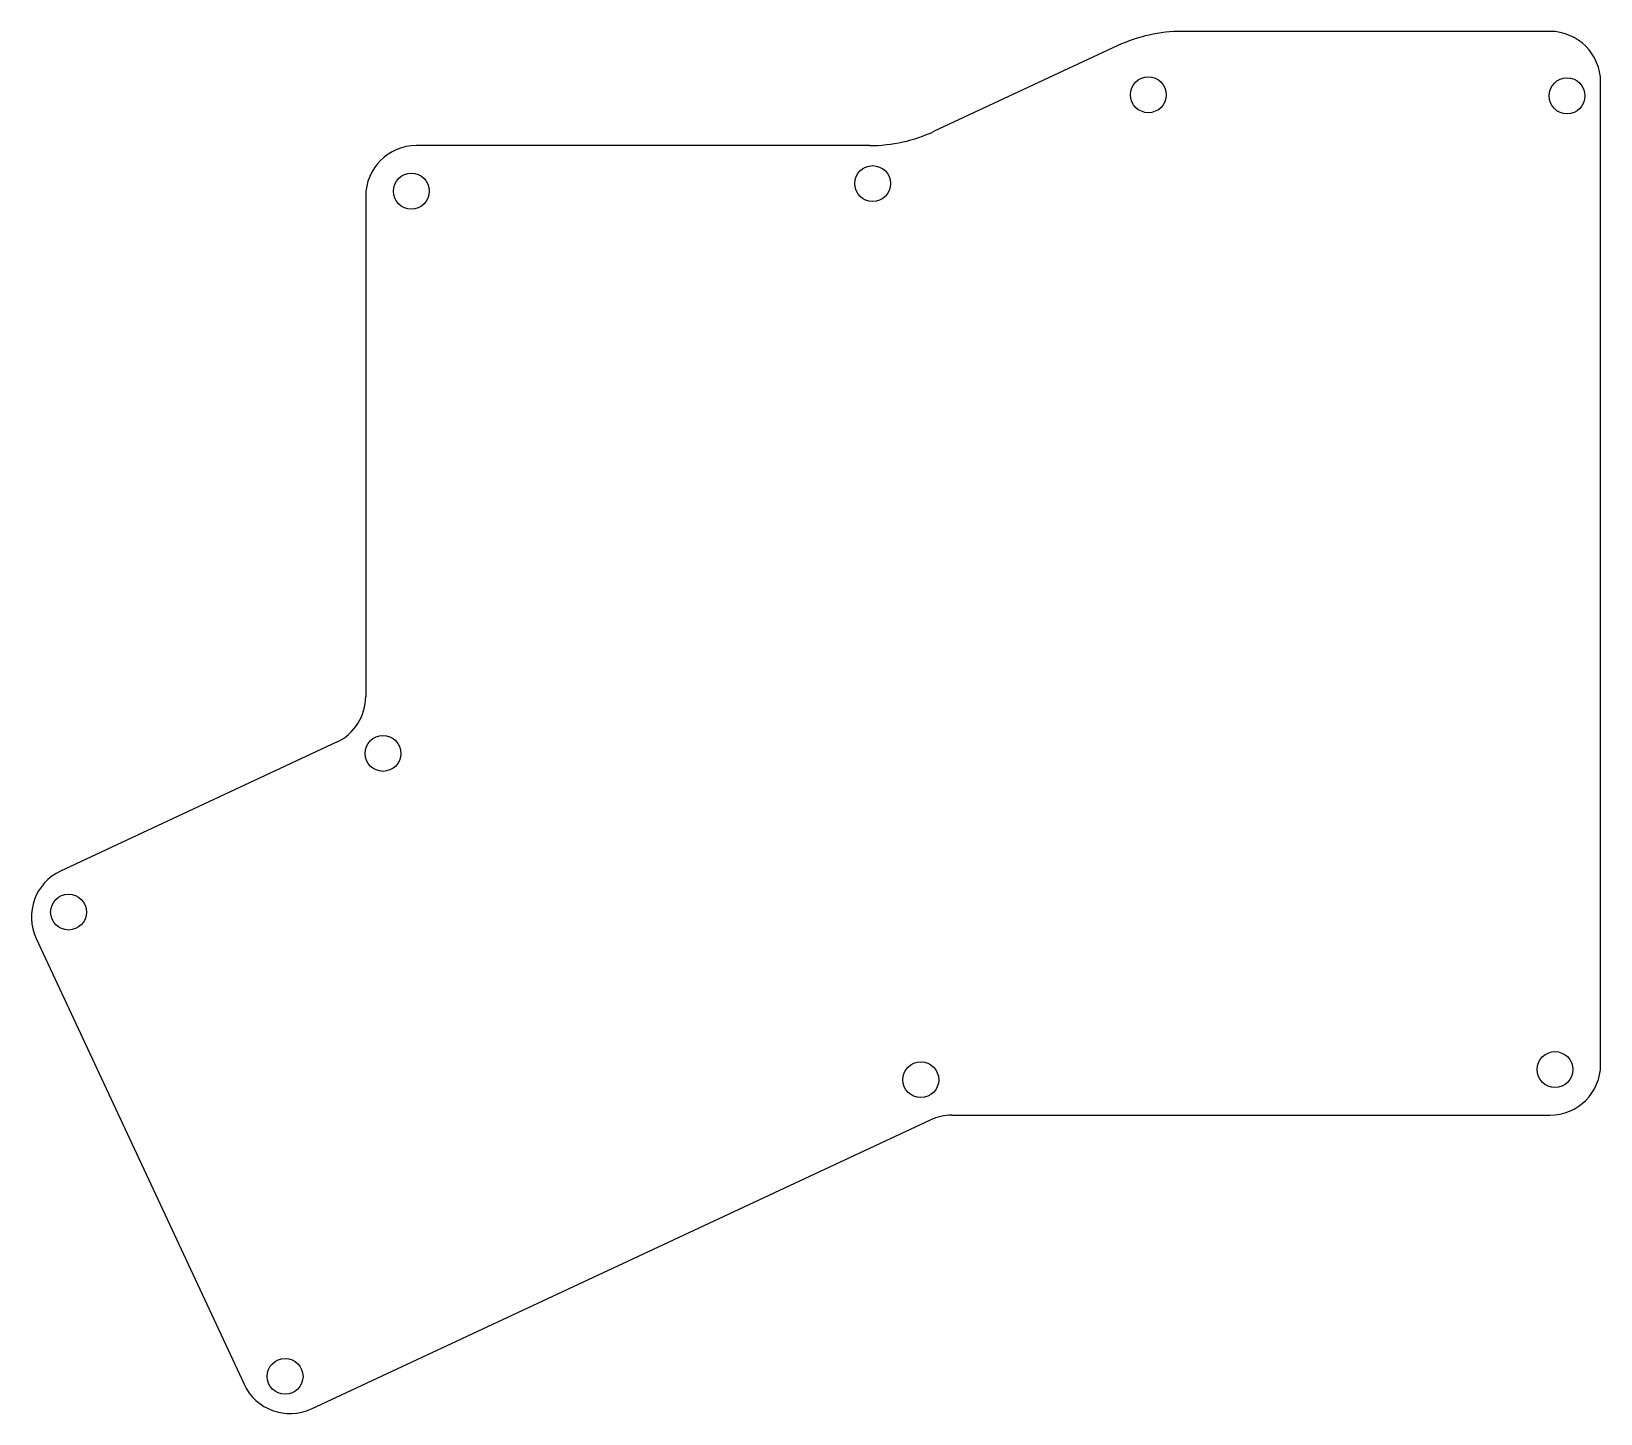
# Model space of a CAD drawing. Extents: x 4.54 to 12.28, y 2.39 to 9.2.
import ezdxf

# ---------------------------------------------------------------- set-up
doc = ezdxf.new("R2010")
doc.units = 0
doc.linetypes.add('SLD-SOLID', pattern=[0])
doc.layers.get('0').update_dxf_attribs({"linetype": 'CONTINUOUS'})

msp = doc.modelspace()

# ---------------------------------------------------------------- linework, layer by layer
at = {"color": 7, "linetype": 'SLD-SOLID'}
for p, q in [((9.8979, 9.1332), (8.9923, 8.711)), ((12.0292, 9.2035), (10.2148, 9.2035)), ((12.2792, 4.1107), (12.2792, 8.9535)), ((8.6754, 8.6407), (6.4391, 8.6407)), ((6.1891, 8.3907), (6.1891, 5.9255)), ((6.0448, 5.6989), (4.6846, 5.0645)), ((4.5637, 4.7322), (5.589, 2.5341)), ((5.9213, 2.4132), (8.9743, 3.8372)), ((9.0799, 3.8607), (12.0292, 3.8607))]:
    msp.add_line(p, q, dxfattribs=at)
for centre in [(10.0486, 8.891), (12.1135, 8.886), (8.6891, 8.4532), (6.4141, 8.4157), (6.2743, 5.6443), (4.7238, 4.8621), (8.9265, 4.0357), (12.0542, 4.0857), (5.7914, 2.5733)]:
    msp.add_circle(centre, 0.0885, dxfattribs=at)
for centre, radius, start, end in [((10.2148, 8.4535), 0.75, 90, 115), ((12.0292, 8.9535), 0.25, 0, 90), ((8.6754, 9.3907), 0.75, 270, 295), ((6.4391, 8.3907), 0.25, 90, 180), ((5.9391, 5.9255), 0.25, 295.00635, 0), ((4.7903, 4.8379), 0.25, 115.00635, 205.00635), ((12.0292, 4.1107), 0.25, 270, 0), ((9.0799, 3.6107), 0.25, 90, 115.00635), ((5.8156, 2.6398), 0.25, 205.00635, 295.00635)]:
    msp.add_arc(centre, radius, start, end, dxfattribs=at)

doc.saveas('drawing.dxf')
